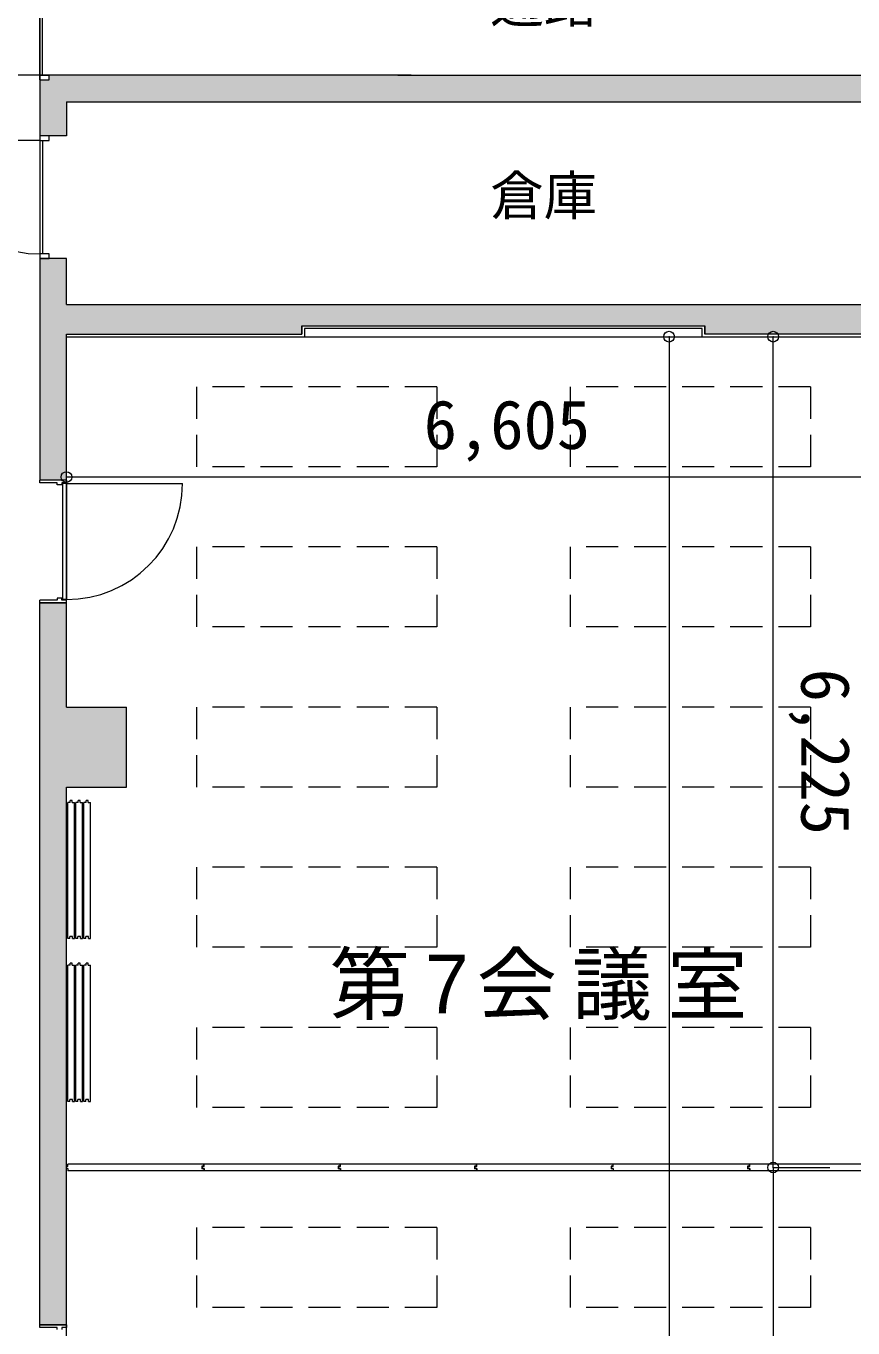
# Model space of a CAD drawing. Units: millimetres, scale not verified. Extents: x -61855 to 52913, y -114842 to -21833.
# Drawn here: x -4594 to 1602, y -76992 to -67238 of the extents above; entities that cross this region are included whole.
import ezdxf
from ezdxf.enums import TextEntityAlignment as Align

# ---------------------------------------------------------------- set-up
doc = ezdxf.new("R2010")
doc.units = ezdxf.units.MM
doc.header["$LTSCALE"] = 200
doc.header["$PDMODE"] = 32
doc.header["$PDSIZE"] = 80
doc.linetypes.add('DASHED1', pattern=[1.8, 1.2, -0.6])
for name, color, linetype, lineweight in [('0-1_躯体', 7, 'Continuous', 9), ('0-2_建具', 7, 'Continuous', 9), ('0-6_寸法', 4, 'Continuous', 5), ('0-8_備品', 2, 'Continuous', 5)]:
    doc.layers.add(name, color=color, linetype=linetype, lineweight=lineweight)
doc.layers.add('0-4_室名', color=7, linetype='Continuous')
doc.styles.add('・', font='')
doc.styles.add('ＭＳ ゴシック', font='')
doc.styles.get('・').set_extended_font_data('・')
doc.styles.get('ＭＳ ゴシック').set_extended_font_data('MS Gothic')

msp = doc.modelspace()

# ---------------------------------------------------------------- linework, layer by layer
at = {"layer": '0-1_躯体'}
for p, q in [((-4491.8, -64195), (-4491.8, -70640)), ((-1709.5, -67605), (-4491.8, -67605)), ((-1807.5, -67605), (185.3, -67605)), ((119.9, -67605), (2513.2, -67605)), ((-4291.8, -67805), (-1709.5, -67805)), ((-4291.8, -67805), (-4291.8, -68060)), ((-1807.5, -67805), (185.3, -67805)), ((119.9, -67805), (2313.2, -67805)), ((-4291.9, -68059.9), (-4491.8, -68059.9)), ((-4291.8, -68980), (-4491.8, -68980)), ((-4291.8, -69325), (-4291.8, -68980)), ((-4291.8, -69325), (1833.2, -69325)), ((-4291.8, -69545), (-2526.8, -69545)), ((-2526.8, -69485), (-2526.8, -69545)), ((493.2, -69485.3), (-2526.8, -69485.3)), ((493.1, -69545), (493.1, -69485.3)), ((2313.2, -69545), (493.1, -69545)), ((-4291.9, -69565), (2313.2, -69565)), ((-4291.8, -70640), (-4491.8, -70640)), ((-4491.8, -71560), (-4291.8, -71560)), ((-4491.8, -76970), (-4491.8, -71560)), ((-4291.8, -72340), (-3841.8, -72340)), ((-3841.8, -72940), (-3841.8, -72340)), ((-4291.8, -72940), (-3841.8, -72940)), ((-4291.8, -78640), (-4291.8, -72940)), ((-4491.8, -76970), (-4291.8, -76970))]:
    msp.add_line(p, q, dxfattribs=at)
at = {"layer": '0-1_躯体', "color": 9}
for points in [[(-4421.8, -67640), (-4491.8, -67640), (-4421.8, -68059.9), (-4491.8, -68059.9)], [(-4421.8, -67605), (-4421.8, -68059.9), (-4291.9, -67605), (-4291.9, -68059.9)], [(2513.1, -67605), (-4291.8, -67605), (2513.1, -67805), (-4291.8, -67805)], [(-4291.8, -70640), (-4291.8, -68980), (-4491.8, -70640), (-4491.8, -68980)], [(1833.2, -69325), (-4291.8, -69325), (1833.2, -69485.3), (-4291.8, -69485.3)], [(-2526.8, -69545), (-2526.8, -69485.3), (-4291.8, -69545), (-4291.8, -69485.3)], [(2313.2, -69545), (2313.2, -69485.3), (493.2, -69545), (493.2, -69485.3)], [(-4291.8, -71560), (-4491.8, -71560), (-4291.8, -76970), (-4491.8, -76970)], [(-3841.8, -72340), (-4291.8, -72340), (-3841.8, -72940), (-4291.8, -72940)]]:
    msp.add_solid(points, dxfattribs=at)
at = {"layer": '0-2_建具'}
for p, q in [((-4471.8, -67605), (-4471.8, -66755)), ((-4491.8, -67605), (-4421.8, -67605)), ((-4421.8, -68060), (-4491.8, -68060)), ((-4443.7, -68060), (-4450.1, -68060)), ((-4421.8, -68060), (-4443.7, -68060)), ((-4421.8, -68095), (-4421.8, -68060)), ((-4491.8, -68095), (-4491.8, -68945)), ((-4471.8, -68095), (-4471.8, -68945)), ((-2526.8, -69485), (493.2, -69485)), ((-2526.8, -69545), (-2526.8, -69485)), ((473.2, -69505), (-2506.8, -69505)), ((-2506.8, -69505), (-2506.8, -69565)), ((473.2, -69564.9), (473.2, -69505)), ((493.2, -69485), (493.2, -69544.9)), ((-4291.8, -70640), (-4491.8, -70640)), ((-4491.8, -70660), (-4491.8, -70640)), ((-4361.8, -70660), (-4491.8, -70660)), ((-4361.8, -70675), (-4361.8, -70660)), ((-4326.8, -70675), (-4361.8, -70675)), ((-4321.8, -70665), (-4321.8, -71535)), ((-4291.8, -70665), (-4321.8, -70665)), ((-4291.8, -70640), (-4291.8, -70660)), ((-4291.8, -70665), (-4291.8, -71535)), ((-4361.8, -71540), (-4491.8, -71540)), ((-4491.8, -71560), (-4491.8, -71540)), ((-4291.8, -71560), (-4491.8, -71560)), ((-4361.8, -71525), (-4361.8, -71540)), ((-4326.8, -71525), (-4361.8, -71525)), ((-4326.8, -71540), (-4326.8, -71525)), ((-4291.8, -71540), (-4326.8, -71540)), ((-4291.8, -71535), (-4321.8, -71535)), ((-4291.8, -71560), (-4291.8, -71540)), ((-4491.8, -76990), (-4491.8, -76970)), ((-4291.8, -76970), (-4491.8, -76970)), ((-4326.8, -76990), (-4326.8, -77005)), ((-4291.8, -76990), (-4326.8, -76990)), ((-4291.8, -76970), (-4291.8, -76990))]:
    msp.add_line(p, q, dxfattribs=at)
at = {"layer": '0-2_建具', "color": 4, "lineweight": 5}
for p, q in [((-4491.8, -67605), (-5341.8, -67605)), ((-4491.8, -68095), (-5341.8, -68095)), ((-4291.8, -70665), (-3421.8, -70665)), ((-4266.3, -73055), (-4281.8, -73055)), ((-4264.3, -73055), (-4281.8, -73055)), ((-4264.3, -73055), (-4264.3, -73040)), ((-4249.3, -73040), (-4264.3, -73040)), ((-4249.3, -73055), (-4231.8, -73055)), ((-4231.8, -74075), (-4231.8, -73055)), ((-4206.3, -73055), (-4221.8, -73055)), ((-4204.3, -73055), (-4221.8, -73055)), ((-4204.3, -73055), (-4204.3, -73040)), ((-4189.3, -73040), (-4204.3, -73040)), ((-4189.3, -73055), (-4171.8, -73055)), ((-4171.8, -74075), (-4171.8, -73055)), ((-4146.3, -73055), (-4161.8, -73055)), ((-4144.3, -73055), (-4161.8, -73055)), ((-4144.3, -73055), (-4144.3, -73040)), ((-4129.3, -73040), (-4144.3, -73040)), ((-4129.3, -73055), (-4111.8, -73055)), ((-4111.8, -74075), (-4111.8, -73055)), ((-4281.8, -74075), (-4281.8, -74061.2)), ((-4266.3, -74075), (-4281.8, -74075)), ((-4266.3, -74075), (-4266.3, -74060)), ((-4247.3, -74060), (-4266.3, -74060)), ((-4247.3, -74075), (-4247.3, -74060)), ((-4247.3, -74075), (-4231.8, -74075)), ((-4221.8, -74075), (-4221.8, -74061.2)), ((-4206.3, -74075), (-4221.8, -74075)), ((-4206.3, -74075), (-4206.3, -74060)), ((-4187.3, -74060), (-4206.3, -74060)), ((-4187.3, -74075), (-4187.3, -74060)), ((-4187.3, -74075), (-4171.8, -74075)), ((-4161.8, -74075), (-4161.8, -74061.2)), ((-4146.3, -74075), (-4161.8, -74075)), ((-4146.3, -74075), (-4146.3, -74060)), ((-4127.3, -74060), (-4146.3, -74060)), ((-4127.3, -74075), (-4127.3, -74060)), ((-4127.3, -74075), (-4111.8, -74075)), ((-4266.3, -74275), (-4281.8, -74275)), ((-4264.3, -74275), (-4281.8, -74275)), ((-4264.3, -74275), (-4264.3, -74260)), ((-4249.3, -74260), (-4264.3, -74260)), ((-4249.3, -74275), (-4231.8, -74275)), ((-4231.8, -75295), (-4231.8, -74275)), ((-4206.3, -74275), (-4221.8, -74275)), ((-4204.3, -74275), (-4221.8, -74275)), ((-4204.3, -74275), (-4204.3, -74260)), ((-4189.3, -74260), (-4204.3, -74260)), ((-4189.3, -74275), (-4171.8, -74275)), ((-4171.8, -75295), (-4171.8, -74275)), ((-4146.3, -74275), (-4161.8, -74275)), ((-4144.3, -74275), (-4161.8, -74275)), ((-4144.3, -74275), (-4144.3, -74260)), ((-4129.3, -74260), (-4144.3, -74260)), ((-4129.3, -74275), (-4111.8, -74275)), ((-4111.8, -75295), (-4111.8, -74275)), ((-4281.8, -75295), (-4281.8, -75281.2)), ((-4266.3, -75295), (-4281.8, -75295)), ((-4266.3, -75295), (-4266.3, -75280)), ((-4247.3, -75280), (-4266.3, -75280)), ((-4247.3, -75295), (-4247.3, -75280)), ((-4247.3, -75295), (-4231.8, -75295)), ((-4221.8, -75295), (-4221.8, -75281.2)), ((-4206.3, -75295), (-4221.8, -75295)), ((-4206.3, -75295), (-4206.3, -75280)), ((-4187.3, -75280), (-4206.3, -75280)), ((-4187.3, -75295), (-4187.3, -75280)), ((-4187.3, -75295), (-4171.8, -75295)), ((-4161.8, -75295), (-4161.8, -75281.2)), ((-4146.3, -75295), (-4161.8, -75295)), ((-4146.3, -75295), (-4146.3, -75280)), ((-4127.3, -75280), (-4146.3, -75280)), ((-4127.3, -75295), (-4127.3, -75280)), ((-4127.3, -75295), (-4111.8, -75295)), ((-4281.8, -75782.5), (-4291.8, -75782.5)), ((-4291.8, -75797.5), (-4291.8, -75782.5)), ((-4281.8, -75782.5), (-4281.8, -75765)), ((-3261.8, -75765), (-4281.8, -75765)), ((-3261.8, -75780.5), (-3276.8, -75780.5)), ((-3276.8, -75780.5), (-3276.8, -75799.5)), ((-3274.8, -75782.5), (-3274.8, -75797.5)), ((-3261.8, -75780.5), (-3261.8, -75765)), ((-3259.8, -75782.5), (-3259.8, -75765)), ((-2239.8, -75765), (-3259.8, -75765)), ((-2239.8, -75780.5), (-2254.8, -75780.5)), ((-2254.8, -75780.5), (-2254.8, -75799.5)), ((-2252.8, -75782.5), (-2252.8, -75797.5)), ((-2239.8, -75780.5), (-2239.8, -75765)), ((-2237.8, -75782.5), (-2237.8, -75765)), ((-1217.8, -75765), (-2237.8, -75765)), ((-1217.8, -75780.5), (-1232.8, -75780.5)), ((-1232.8, -75780.5), (-1232.8, -75799.5)), ((-1230.8, -75782.5), (-1230.8, -75797.5)), ((-1217.8, -75780.5), (-1217.8, -75765)), ((-1215.8, -75782.5), (-1215.8, -75765)), ((-195.8, -75765), (-1215.8, -75765)), ((-195.8, -75780.5), (-210.8, -75780.5)), ((-210.8, -75780.5), (-210.8, -75799.5)), ((-208.8, -75782.5), (-208.8, -75797.5)), ((-195.8, -75780.5), (-195.8, -75765)), ((-193.8, -75782.5), (-193.8, -75765)), ((826.2, -75765), (-193.8, -75765)), ((826.2, -75780.5), (811.2, -75780.5)), ((811.2, -75780.5), (811.2, -75799.5)), ((826.2, -75780.5), (826.2, -75765)), ((828.2, -75782.5), (828.2, -75765)), ((1737.8, -75765), (828.2, -75765)), ((-4281.8, -75797.5), (-4291.8, -75797.5)), ((-4281.8, -75797.5), (-4281.8, -75815)), ((-4281.8, -75799.5), (-4281.8, -75815)), ((-3261.8, -75815), (-4281.8, -75815)), ((-3261.8, -75799.5), (-3276.8, -75799.5)), ((-3259.8, -75797.5), (-3274.8, -75797.5)), ((-3261.8, -75799.5), (-3261.8, -75815)), ((-3259.8, -75797.5), (-3259.8, -75815)), ((-3259.8, -75799.5), (-3259.8, -75815)), ((-2239.8, -75799.5), (-2254.8, -75799.5)), ((-2239.8, -75815), (-2253.6, -75815)), ((-2237.8, -75797.5), (-2252.8, -75797.5)), ((-2239.8, -75799.5), (-2239.8, -75815)), ((-2237.8, -75797.5), (-2237.8, -75815)), ((-2237.8, -75799.5), (-2237.8, -75815)), ((-1217.8, -75815), (-2237.8, -75815)), ((-1217.8, -75799.5), (-1232.8, -75799.5)), ((-1215.8, -75797.5), (-1230.8, -75797.5)), ((-1217.8, -75799.5), (-1217.8, -75815)), ((-1217.8, -75799.5), (-1217.8, -75815)), ((-1215.8, -75797.5), (-1215.8, -75815)), ((-1215.8, -75799.5), (-1215.8, -75815)), ((-195.8, -75815), (-1215.8, -75815)), ((-195.8, -75799.5), (-210.8, -75799.5)), ((-195.8, -75815), (-209.6, -75815)), ((-193.8, -75797.5), (-208.8, -75797.5)), ((-195.8, -75799.5), (-195.8, -75815)), ((-193.8, -75797.5), (-193.8, -75815)), ((-193.8, -75799.5), (-193.8, -75815)), ((826.2, -75815), (-193.8, -75815)), ((826.2, -75799.5), (811.2, -75799.5)), ((828.2, -75797.5), (813.2, -75797.5)), ((826.2, -75799.5), (826.2, -75815)), ((828.2, -75797.5), (828.2, -75815)), ((1737.8, -75815), (828.2, -75815)), ((1034.7, -75815), (828.2, -75815))]:
    msp.add_line(p, q, dxfattribs=at)
at = {"layer": '0-2_建具'}
for points in [[(-4491.8, -67640), (-4491.8, -67605), (-4491.8, -66755), (-4491.8, -66720), (-4421.8, -66720), (-4421.8, -66755)], [(-4491.8, -67640), (-4421.8, -67640), (-4421.8, -67605.1)], [(-4491.8, -68060), (-4491.8, -68095), (-4421.8, -68095)], [(-4421.8, -68945), (-4491.8, -68945), (-4491.8, -68980)], [(-4491.8, -68980), (-4421.8, -68980), (-4421.8, -68945)], [(-4291.8, -70660), (-4326.8, -70660), (-4326.8, -70675)], [(-4361.8, -77005), (-4361.8, -76990), (-4491.8, -76990)]]:
    msp.add_lwpolyline(points, dxfattribs=at)
at = {"layer": '0-2_建具', "color": 4, "lineweight": 5}
for points in [[(-4281.8, -74075), (-4281.8, -73441.6), (-4281.8, -73055)], [(-4249.3, -73055), (-4249.3, -73040), (-4264.3, -73040)], [(-4221.8, -74075), (-4221.8, -73441.6), (-4221.8, -73055)], [(-4189.3, -73055), (-4189.3, -73040), (-4204.3, -73040)], [(-4161.8, -74075), (-4161.8, -73441.6), (-4161.8, -73055)], [(-4129.3, -73055), (-4129.3, -73040), (-4144.3, -73040)], [(-4281.8, -75295), (-4281.8, -74661.6), (-4281.8, -74275)], [(-4249.3, -74275), (-4249.3, -74260), (-4264.3, -74260)], [(-4221.8, -75295), (-4221.8, -74661.6), (-4221.8, -74275)], [(-4189.3, -74275), (-4189.3, -74260), (-4204.3, -74260)], [(-4161.8, -75295), (-4161.8, -74661.6), (-4161.8, -74275)], [(-4129.3, -74275), (-4129.3, -74260), (-4144.3, -74260)], [(-3259.8, -75782.5), (-3274.8, -75782.5), (-3274.8, -75797.5)], [(-2237.8, -75782.5), (-2252.8, -75782.5), (-2252.8, -75797.5)], [(-1215.8, -75782.5), (-1230.8, -75782.5), (-1230.8, -75797.5)], [(-193.8, -75782.5), (-208.8, -75782.5), (-208.8, -75797.5)], [(828.2, -75782.5), (813.2, -75782.5), (813.2, -75797.5)], [(-3261.8, -75799.5), (-3261.8, -75815), (-3275.6, -75815)], [(-2239.8, -75815), (-2873.2, -75815), (-3259.8, -75815)]]:
    msp.add_lwpolyline(points, dxfattribs=at)
for centre, radius, start, end in [((-4491.8, -67605), 850, 90, 180), ((-4491.8, -68095), 850, 180, 270), ((-4291.8, -70665), 870, 270, 0)]:
    msp.add_arc(centre, radius, start, end, dxfattribs=at)
at = {"layer": '0-6_寸法'}
for p, q in [((224, -69565), (1018.6, -69565)), ((1004.7, -69565), (1428.3, -69565)), ((2313.2, -70616.8), (-4291.8, -70616.8)), ((1004.6, -75790), (1428.3, -75790)), ((1004.6, -75790), (1004.6, -82090)), ((1004.7, -75790), (1428, -75790)), ((1004.7, -75790), (1428.3, -75790))]:
    msp.add_line(p, q, dxfattribs=at)
for p in [(224, -69565), (1004.7, -69565), (-4291.8, -70616.8), (1004.6, -75790), (1004.7, -75790), (1004.7, -75790)]:
    msp.add_point(p, dxfattribs=at)
at = {"layer": '0-8_備品', "linetype": 'DASHED1'}
for p, q in [((-3316.8, -69940), (-3316.8, -70540)), ((-1516.8, -69940), (-3316.8, -69940)), ((-1516.8, -69940), (-1516.8, -70540)), ((-516.8, -69940), (-516.8, -70540)), ((1283.2, -69940), (-516.8, -69940)), ((1283.2, -69940), (1283.2, -70540)), ((-1516.8, -70540), (-3316.8, -70540)), ((1283.2, -70540), (-516.8, -70540)), ((1283.2, -70540), (-516.8, -70540)), ((1283.2, -70540), (-516.8, -70540)), ((-3316.8, -71140), (-3316.8, -71740)), ((-1516.8, -71140), (-3316.8, -71140)), ((-1516.8, -71140), (-1516.8, -71740)), ((-516.8, -71140), (-516.8, -71740)), ((1283.2, -71140), (-516.8, -71140)), ((1283.2, -71140), (1283.2, -71740)), ((-1516.8, -71740), (-3316.8, -71740)), ((1283.2, -71740), (-516.8, -71740)), ((1283.2, -71740), (-516.8, -71740)), ((-3316.8, -72340), (-3316.8, -72940)), ((-1516.8, -72340), (-3316.8, -72340)), ((-1516.8, -72340), (-1516.8, -72940)), ((-1516.8, -72340), (-1516.8, -72940)), ((1283.2, -72340), (-516.8, -72340)), ((-516.8, -72340), (-516.8, -72940)), ((1283.2, -72340), (1283.2, -72940)), ((-1516.8, -72940), (-3316.8, -72940)), ((1283.2, -72940), (-516.8, -72940)), ((1283.2, -72940), (-516.8, -72940)), ((-3316.8, -73540), (-3316.8, -74140)), ((-1516.8, -73540), (-3316.8, -73540)), ((-1516.8, -73540), (-1516.8, -74140)), ((-516.8, -73540), (-516.8, -74140)), ((1283.2, -73540), (-516.8, -73540)), ((1283.2, -73540), (1283.2, -74140)), ((-1516.8, -74140), (-3316.8, -74140)), ((1283.2, -74140), (-516.8, -74140)), ((1283.2, -74140), (-516.8, -74140)), ((-3316.8, -74740), (-3316.8, -75340)), ((-1516.8, -74740), (-3316.8, -74740)), ((-1516.8, -74740), (-1516.8, -75340)), ((-1516.8, -74740), (-1516.8, -75340)), ((-516.8, -74740), (-516.8, -75340)), ((1283.2, -74740), (-516.8, -74740)), ((1283.2, -74740), (1283.2, -75340)), ((-1516.8, -75340), (-3316.8, -75340)), ((1283.2, -75340), (-516.8, -75340)), ((-3316.8, -76240), (-3316.8, -76840)), ((-1516.8, -76240), (-3316.8, -76240)), ((-1516.8, -76240), (-1516.8, -76840)), ((-516.8, -76240), (-516.8, -76840)), ((1283.2, -76240), (-516.8, -76240)), ((1283.2, -76240), (1283.2, -76840)), ((-1516.8, -76840), (-3316.8, -76840)), ((1283.2, -76840), (-516.8, -76840)), ((1283.2, -76840), (-516.8, -76840)), ((1283.2, -76840), (-516.8, -76840))]:
    msp.add_line(p, q, dxfattribs=at)
for points in [[(-1516.8, -69940), (-1516.8, -70540), (-3316.8, -70540)], [(-1516.8, -71140), (-1516.8, -71740), (-3316.8, -71740)], [(-1516.8, -73540), (-1516.8, -74140), (-3316.8, -74140)], [(-1516.8, -76240), (-1516.8, -76840), (-3316.8, -76840)]]:
    msp.add_lwpolyline(points, dxfattribs=at)

# ---------------------------------------------------------------- texts
at = {"layer": '0-4_室名', "style": '・'}
for s, p in [('通路', (-1115.5, -67299.5)), ('倉庫', (-1115.5, -68742.6))]:
    msp.add_text(s, height=293.3, dxfattribs=at).set_placement(p, align=Align.BOTTOM_LEFT)
at = {"layer": '0-4_室名', "insert": (-2320.1, -74688.7), "char_height": 439.9, "attachment_point": 7, "style": '・'}
msp.add_mtext('\\T1.19;第7会議室', dxfattribs=at)
at = {"layer": '0-6_寸法', "style": 'ＭＳ ゴシック'}
msp.add_text('6,605', height=366.6, dxfattribs=at).set_placement((-1614.3, -70516.8), align=Align.BOTTOM_LEFT)
msp.add_text('6,225', height=366.6, rotation=270, dxfattribs=at).set_placement((1104.7, -72052.5), align=Align.BOTTOM_LEFT)

# ---------------------------------------------------------------- next in the draw order: wipeouts: each hides what was drawn before it
msp.add_wipeout([(2313.2, -69870.3), (2313.2, -69710), (-4291.8, -69710), (-4291.8, -69870.3)])

# ---------------------------------------------------------------- next in the draw order: wipeouts: each hides what was drawn before it
msp.add_wipeout([(1833.2, -69870.3), (1833.2, -69710), (-4291.8, -69710), (-4291.8, -69870.3)])

# ---------------------------------------------------------------- next in the draw order: linework, layer by layer
at = {"layer": '0-1_躯体'}
msp.add_line((-4291.8, -72340), (-4291.8, -69545), dxfattribs=at)
at = {"layer": '0-6_寸法'}
for p, q in [((224, -69565), (224, -88530)), ((1004.7, -75790), (1004.7, -69565))]:
    msp.add_line(p, q, dxfattribs=at)

doc.saveas('drawing.dxf')
